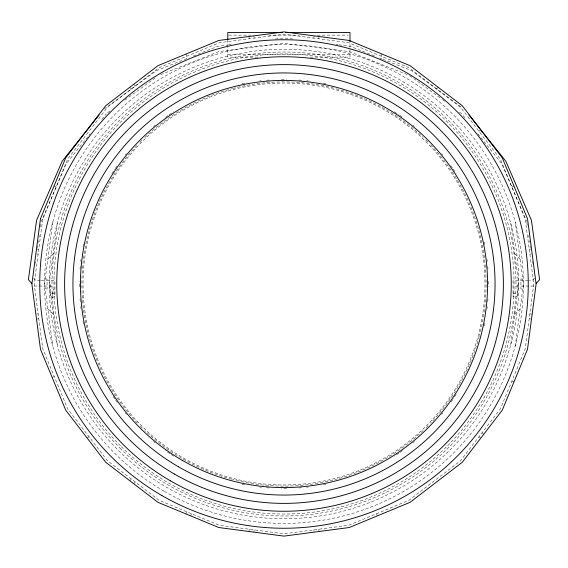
<?xml version="1.0" encoding="UTF-8"?>
<svg xmlns="http://www.w3.org/2000/svg" width="568" height="568" viewBox="0 0 568 568"><rect width="100%" height="100%" fill="white"/><g stroke="black" fill="none" stroke-linecap="round" stroke-linejoin="round"><path stroke-width="0.43" stroke-dasharray="2.84 2.13" d="M52.746 222.038L44.588 284L52.746 345.962M57.254 223.245L49.253 284L57.254 344.755M249.004 530.732L249.203 529.22M313.856 38.127L314.154 35.862M253.846 532.138L254.144 529.873M318.797 38.78L318.996 37.268M510.746 344.755A234.747 234.747 0 0 0 223.245 57.254A234.747 234.747 0 0 0 118.009 449.991A234.747 234.747 0 0 0 510.746 344.755L518.747 284L510.746 223.245M515.254 345.962L523.412 284L515.254 222.038M35.472 263.41L35.713 261.663M37.637 247.705L37.871 245.958M38.354 242.465L38.596 240.718M39.071 237.232L39.313 235.486M40.513 226.76L40.875 224.14M41.145 280.67L54.947 280.67L54.947 296.602L52.135 297.483L53.555 289.076M186.041 513.976L186.922 511.853M190.649 515.879L191.53 513.763M381.078 56.147L381.959 54.024M41.237 221.527L66.342 163.548L90.198 133.814M52.135 297.483L50.396 295.19L52.135 292.896L54.947 293.777M533.792 286.038L515.865 286.038L517.604 284.774L517.604 295.19L515.865 297.483L513.053 296.602L513.053 280.67L528.588 280.67M129.859 480.784L131.251 478.966M133.814 483.822L135.212 482.005M436.749 89.034L438.141 87.216M101.849 119.287L106.287 113.756M534.367 278.128L532.038 280.67L529.447 280.67M47.847 259.278L53.257 253.619M514.743 314.381L520.153 308.722M478.966 131.251L480.784 129.859M87.216 438.141L89.034 436.749M104.235 108.928L156.385 70.652L183.471 59.924M107.714 112.712L109.851 111.136M124.825 100.153L156.91 76.602M52.121 377.351L54.237 376.47M511.853 186.922L513.976 186.041M184.288 59.597L188.391 57.971M193.319 56.019L217.942 46.264L227.498 45.057M160.794 74.578L218.95 51.539L284 43.345L349.05 51.539L407.206 74.578M513.053 293.777L515.865 292.896L517.604 295.19M36.615 314.054L38.127 313.856M529.22 249.203L530.732 249.004M37.268 318.996L38.78 318.797M529.873 254.144L531.385 253.946M228.371 44.95L231.85 44.51M275.31 39.036L284 37.942L292.69 39.036M228.677 35.145L250.815 35.145M268.522 35.145L299.514 35.145M317.221 35.145L348.219 35.145M227.789 54.5L349.987 54.5M257.893 57.12L227.789 57.12L227.789 40.136M310.142 57.12L349.987 57.12L349.987 41.578M45.248 279.016L47.087 279.016L47.087 288.984L45.248 288.984M522.752 279.016L520.913 279.016L520.913 288.984L522.752 288.984M40.278 280.67L35.961 280.67L33.633 278.128M34.208 286.038L52.135 286.038L50.396 284.774L50.396 295.19M336.149 44.51L337.889 44.73M338.762 44.836L350.058 46.264L374.681 56.019M36.508 248.905L38.78 249.203M529.873 313.856L532.138 314.154M36.615 253.946L38.127 254.144M529.22 318.797L530.732 318.996M379.609 57.971L382.072 58.944M382.889 59.271L411.615 70.652L462.338 107.877M54.024 186.041L56.147 186.922M511.853 381.078L513.976 381.959M409.663 75.551L441.748 99.102M442.465 99.627L444.602 101.196M459.576 112.187L461.713 113.756L466.15 119.287M482.005 432.788L483.822 434.186M478.966 436.749L480.784 438.141M514.743 253.619L520.153 259.278M47.847 308.722L53.257 314.381M477.802 133.814L501.658 163.548L526.763 221.527M133.814 84.178L135.212 85.995M129.859 87.216L131.251 89.034M186.041 54.024L186.922 56.147M376.47 513.763L377.351 515.879M526.884 222.4L527.487 226.76M528.687 235.486L528.929 237.232M529.404 240.718L529.646 242.465M530.129 245.958L530.363 247.705M532.287 261.663L532.528 263.41M253.846 35.862L254.144 38.127M318.797 529.22L319.095 531.492M249.004 37.268L249.203 38.78M313.856 529.873L314.054 531.385M487.955 298.853A204.494 204.494 0 0 1 487.749 301.487M487.223 306.748A204.494 204.494 0 0 1 487.024 308.502M484.681 323.306A204.494 204.494 0 0 1 484.156 325.89M456.104 394.44A204.494 204.494 0 0 1 453.207 398.842M452.71 399.567A204.494 204.494 0 0 1 450.694 402.456M442.678 412.993A204.494 204.494 0 0 1 441.563 414.356M414.356 441.563A204.494 204.494 0 0 1 412.993 442.678M402.456 450.694A204.494 204.494 0 0 1 399.567 452.71M398.842 453.207A204.494 204.494 0 0 1 394.44 456.104M325.89 484.156A204.494 204.494 0 0 1 323.306 484.681M308.502 487.024A204.494 204.494 0 0 1 306.748 487.223M301.487 487.749A204.494 204.494 0 0 1 298.853 487.955M286.606 488.48A204.494 204.494 0 0 1 281.394 488.48M269.147 487.955A204.494 204.494 0 0 1 266.513 487.749M261.252 487.223A204.494 204.494 0 0 1 259.498 487.024M244.694 484.681A204.494 204.494 0 0 1 242.11 484.156M173.559 456.104A204.494 204.494 0 0 1 170.62 454.187M169.889 453.697A204.494 204.494 0 0 1 165.544 450.694M155.007 442.678A204.494 204.494 0 0 1 153.644 441.563M126.437 414.356A204.494 204.494 0 0 1 125.322 412.993M117.306 402.456A204.494 204.494 0 0 1 115.29 399.567M114.793 398.842A204.494 204.494 0 0 1 111.896 394.44M83.489 324.165A204.494 204.494 0 0 1 82.985 321.573M80.975 308.502A204.494 204.494 0 0 1 80.777 306.748M80.251 301.487A204.494 204.494 0 0 1 80.045 298.853M79.52 286.606A204.494 204.494 0 0 1 79.52 281.394M80.045 269.147A204.494 204.494 0 0 1 80.251 266.513M80.777 261.252A204.494 204.494 0 0 1 80.975 259.498M82.985 246.427A204.494 204.494 0 0 1 83.489 243.835M111.896 173.559A204.494 204.494 0 0 1 114.793 169.157M115.29 168.433A204.494 204.494 0 0 1 117.306 165.544M125.322 155.007A204.494 204.494 0 0 1 126.437 153.644M153.644 126.437A204.494 204.494 0 0 1 155.007 125.322M165.544 117.306A204.494 204.494 0 0 1 168.433 115.29M169.157 114.793A204.494 204.494 0 0 1 173.559 111.896M242.11 83.844A204.494 204.494 0 0 1 244.694 83.318M259.498 80.975A204.494 204.494 0 0 1 261.252 80.777M266.513 80.251A204.494 204.494 0 0 1 269.147 80.045M281.394 79.52A204.494 204.494 0 0 1 286.606 79.52M298.853 80.045A204.494 204.494 0 0 1 301.487 80.251M306.748 80.777A204.494 204.494 0 0 1 308.502 80.975M323.306 83.318A204.494 204.494 0 0 1 325.89 83.844M394.44 111.896A204.494 204.494 0 0 1 398.842 114.793M399.567 115.29A204.494 204.494 0 0 1 402.456 117.306M412.993 125.322A204.494 204.494 0 0 1 414.356 126.437M441.563 153.644A204.494 204.494 0 0 1 442.678 155.007M450.694 165.544A204.494 204.494 0 0 1 452.71 168.433M453.207 169.157A204.494 204.494 0 0 1 456.104 173.559M484.156 242.11A204.494 204.494 0 0 1 484.681 244.694M487.024 259.498A204.494 204.494 0 0 1 487.223 261.252M487.749 266.513A204.494 204.494 0 0 1 487.955 269.147M488.48 281.394A204.494 204.494 0 0 1 488.48 286.606M430.565 144.854A202.094 202.094 0 0 1 479.435 335.461M479.207 336.306A202.094 202.094 0 0 1 430.565 423.146M428.13 425.666A202.094 202.094 0 0 1 425.666 428.13M423.146 430.565A202.094 202.094 0 0 1 232.539 479.435M231.694 479.207A202.094 202.094 0 0 1 144.854 430.565M142.334 428.13A202.094 202.094 0 0 1 139.87 425.666M137.435 423.146A202.094 202.094 0 0 1 137.435 144.854M139.87 142.334A202.094 202.094 0 0 1 142.334 139.87M144.854 137.435A202.094 202.094 0 0 1 231.694 88.793M232.539 88.565A202.094 202.094 0 0 1 335.461 88.565M336.306 88.793A202.094 202.094 0 0 1 423.146 137.435M425.666 139.87A202.094 202.094 0 0 1 428.13 142.334M42.714 219.347L34.201 284L42.714 348.653L67.67 408.903L107.366 460.634L159.097 500.33L219.347 525.286L284 533.799L348.653 525.286L408.903 500.33L460.634 460.634L500.33 408.903L525.286 348.653L533.799 284L525.286 219.347L500.33 159.097L460.634 107.366L408.903 67.67L348.653 42.714L284 34.201L219.347 42.714L159.097 67.67L107.366 107.366L67.67 159.097L42.714 219.347M121.332 446.668A230.047 230.047 0 0 0 506.209 343.541A230.047 230.047 0 0 0 224.459 61.791A230.047 230.047 0 0 0 121.332 446.668M164.294 491.334A239.412 239.412 0 0 0 523.412 284A239.412 239.412 0 0 0 164.294 76.666A239.412 239.412 0 0 0 164.294 491.334M119.954 448.045A231.992 231.992 0 0 0 508.083 344.045A231.992 231.992 0 0 0 223.955 59.917A231.992 231.992 0 0 0 119.954 448.045M183.514 458.049A200.98 200.98 0 0 0 484.98 284A200.98 200.98 0 0 0 183.514 109.951A200.98 200.98 0 0 0 183.514 458.049"/><path stroke-width="0.85" d="M99.137 114.913L62.16 161.234L36.572 220.327L28.4 279.704L31.886 283.503M536.114 283.503L539.6 279.704L531.428 220.327L505.839 161.234L468.863 114.913M282.686 32.532L227.789 32.532L227.789 39.511M285.349 32.532L349.987 32.532L349.987 41.578M40.477 218.751L31.886 284L40.477 349.249L65.668 410.053L105.733 462.267L157.947 502.332L218.751 527.523L284 536.114L349.249 527.523L410.053 502.332L462.267 462.267L502.332 410.053L527.523 349.249L536.114 284L527.523 218.751L502.332 157.947L462.267 105.733L410.053 65.668L349.249 40.477L284 31.886L218.751 40.477L157.947 65.668L105.733 105.733L65.668 157.947L40.477 218.751M178.473 466.782A211.055 211.055 0 0 0 495.055 284A211.055 211.055 0 0 0 178.473 101.218A211.055 211.055 0 0 0 178.473 466.782M182.214 460.3A203.578 203.578 0 0 0 487.578 284A203.578 203.578 0 0 0 182.214 107.7A203.578 203.578 0 0 0 182.214 460.3M161.873 495.53A244.254 244.254 0 0 0 528.254 284A244.254 244.254 0 0 0 161.873 72.47A244.254 244.254 0 0 0 161.873 495.53M170.379 480.798A227.243 227.243 0 0 0 511.243 284A227.243 227.243 0 0 0 170.379 87.202A227.243 227.243 0 0 0 170.379 480.798M174.305 473.989A219.383 219.383 0 0 0 503.383 284A219.383 219.383 0 0 0 174.305 94.011A219.383 219.383 0 0 0 174.305 473.989"/></g></svg>
